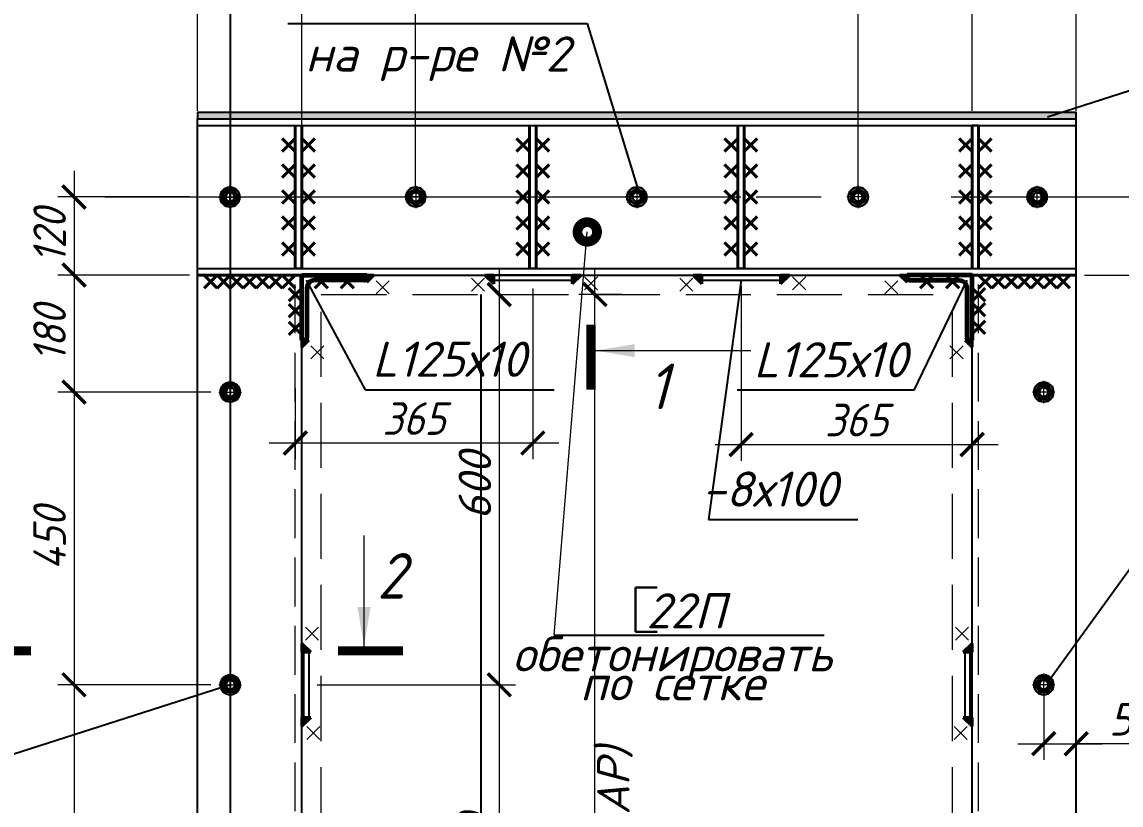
# Model space of a CAD drawing. Header units: millimetres. Extents: x 749182 to 2267578, y 70462 to 311449.
# Drawn here: x 2071183 to 2072872, y 217304 to 218508 of the extents above; entities that cross this region are included whole.
import ezdxf
from ezdxf.enums import TextEntityAlignment as Align

# ---------------------------------------------------------------- set-up
doc = ezdxf.new("R2010")
doc.units = ezdxf.units.MM
for name, pattern in [('015-60-22-12-0682-ПЗУ-20_П_изм1$0$K5LT_AXLED_REINFORCED', [13, 8, -2, 1, -2]), ('ГОСТ 2.303 4', [7, 5, -2, 0]), ('осеваяX2', [4, 2.5, -0.5, 0.5, -0.5])]:
    doc.linetypes.add(name, pattern=pattern)
doc.layers.get('Defpoints').update_dxf_attribs({"color": 255})
for name, color, linetype, lineweight in [('1Стены', 252, 'Continuous', 25), ('Оси', 165, 'осеваяX2', 13), ('Размер', 7, 'Continuous', 13), ('размеры', 7, 'Continuous', 9), ('Размеры КР', 164, 'Continuous', 9), ('сварка', 156, 'Continuous', 9), ('Стены', 184, 'Continuous', 40)]:
    doc.layers.add(name, color=color, linetype=linetype, lineweight=lineweight)
doc.layers.add('CS_UNPLOTTED', color=254, linetype='Continuous', plot=False)
for name, color, linetype in [('VPORTS', 7, 'Continuous'), ('металл', 124, 'Continuous'), ('Текст', 7, 'Continuous'), ('Штриховка', 252, 'Continuous')]:
    doc.layers.add(name, color=color, linetype=linetype)
doc.styles.add('GOST 2.304_new', font='isocpeur.ttf', dxfattribs={"width": 0.9, "oblique": 15})
doc.styles.add('М2', font='isocpeui.ttf')
doc.dimstyles.new('SPDS', dxfattribs={"dimscale": 25, "dimtxt": 2.5, "dimasz": 1.77, "dimexe": 1.25, "dimexo": 0.625, "dimtad": 1, "dimdec": 0, "dimrnd": 0.001, "dimtxsty": 'GOST 2.304_new', "dimblk": 'ARCHTICK', "dimcen": 2.5, "dimdle": 2, "dimclrt": 256, "dimazin": 2, "dimtfac": 0.75, "dimtdec": 0, "dimtmove": 1, "dimatfit": 3, "dimfxl": 0, "dimtolj": 1, "dimlwd": 9, "dimlwe": 9, "dimarcsym": 0})
doc.dimstyles.new('SPDS 1_20', dxfattribs={"dimscale": 20, "dimtxt": 2.5, "dimasz": 1.77, "dimexe": 1.25, "dimexo": 0.625, "dimtad": 1, "dimdec": 0, "dimrnd": 0.001, "dimtxsty": 'М2', "dimblk": 'ARCHTICK', "dimcen": 2.5, "dimdle": 2, "dimclrt": 256, "dimadec": 0, "dimazin": 2, "dimtfac": 0.75, "dimtdec": 0, "dimtmove": 1, "dimatfit": 3, "dimfxl": 0, "dimtolj": 1, "dimlwd": 9, "dimlwe": 9, "dimarcsym": 0})

# ---------------------------------------------------------------- blocks, each defined once
blk = doc.blocks.new('м16')
at = {"layer": 'металл', "lineweight": 30, "ltscale": 20}
for p, q in [((-11, 6.4), (0, 12.7)), ((-11, -6.4), (-11, 6.4)), ((0, 12.7), (11, 6.4)), ((11, 6.4), (11, -6.4)), ((0, -12.7), (-11, -6.4)), ((11, -6.4), (0, -12.7))]:
    blk.add_line(p, q, dxfattribs=at)
blk.add_circle((0, 0), 15, dxfattribs=at)
for radius, start, end in [(10.4, 0, 180), (10.4, 180, 0), (6.92, 0, 180), (6.92, 180, 0)]:
    blk.add_arc((0, 0), radius, start, end, dxfattribs=at)
at = {"layer": 'металл', "linetype": 'Continuous', "lineweight": 25, "ltscale": 20}
blk.add_arc((0, 0), 8, 255, 165, dxfattribs=at)
at = {"layer": 'Оси', "ltscale": 20}
for p, q in [((0, 17.3), (0, -17.3)), ((17, 0), (-17.3, 0))]:
    blk.add_line(p, q, dxfattribs=at)
blk = doc.blocks.new('свар')
at = {"layer": 'сварка', "color": 0, "linetype": 'Continuous', "ltscale": 10}
for p, q in [((10, 10), (-10, -10)), ((-10, 10), (10, -10))]:
    blk.add_line(p, q, dxfattribs=at)
blk = doc.blocks.new('_ArchTick')
at = {"color": 0, "linetype": 'ByBlock', "const_width": 0.15}
blk.add_lwpolyline([(-0.5, -0.5), (0.5, 0.5)], dxfattribs=at)
blk = doc.blocks.new('*D1208')
at = {"layer": 'Defpoints', "color": 0, "lineweight": 20, "ltscale": 20, "transparency": 16777216}
for p in [(2071906.5, 218088.5), (2071624, 217488.5), (2071916.4, 217488.5)]:
    blk.add_point(p, dxfattribs=at)
at = {"layer": 'Размер', "color": 0, "lineweight": 9, "ltscale": 20, "transparency": 16777216}
for p, q in [((2071916.4, 218128.5), (2071916.4, 217448.5)), ((2071919, 218088.5), (2071941.4, 218088.5)), ((2071636.5, 217488.5), (2071941.4, 217488.5))]:
    blk.add_line(p, q, dxfattribs=at)
at = {"layer": 'Размер', "color": 0, "lineweight": 9, "ltscale": 20, "transparency": 16777216, "xscale": 35.4, "yscale": 35.4, "zscale": 35.4}
for p, rotation in [((2071916.4, 218088.5), 90), ((2071916.4, 217488.5), 270)]:
    blk.add_blockref('_ArchTick', p, dxfattribs=dict(at, rotation=rotation))
at = {"layer": 'Размер', "ltscale": 20, "transparency": 16777216, "insert": (2071878.9, 217794.5), "char_height": 50, "attachment_point": 5, "rotation": 90, "style": 'М2'}
blk.add_mtext('\\A1;600', dxfattribs=at)
blk = doc.blocks.new('*D1209')
at = {"layer": 'Defpoints', "color": 0, "lineweight": 20, "ltscale": 20, "transparency": 16777216}
for p in [(2071624, 217488.5), (2071624, 216988.5), (2071916.4, 216988.5)]:
    blk.add_point(p, dxfattribs=at)
at = {"layer": 'Размер', "color": 0, "lineweight": 9, "ltscale": 20, "transparency": 16777216}
for p, q in [((2071916.4, 217528.5), (2071916.4, 216948.5)), ((2071636.5, 217488.5), (2071941.4, 217488.5)), ((2071636.5, 216988.5), (2071941.4, 216988.5))]:
    blk.add_line(p, q, dxfattribs=at)
at = {"layer": 'Размер', "color": 0, "lineweight": 9, "ltscale": 20, "transparency": 16777216, "xscale": 35.4, "yscale": 35.4, "zscale": 35.4}
for p, rotation in [((2071916.4, 217488.5), 90), ((2071916.4, 216988.5), 270)]:
    blk.add_blockref('_ArchTick', p, dxfattribs=dict(at, rotation=rotation))
at = {"layer": 'Размер', "ltscale": 20, "transparency": 16777216, "insert": (2071878.9, 217238.5), "char_height": 50, "attachment_point": 5, "rotation": 90, "style": 'М2'}
blk.add_mtext('\\A1;500', dxfattribs=at)
blk = doc.blocks.new('*D1212')
at = {"layer": 'Defpoints', "color": 0, "lineweight": 20, "ltscale": 20, "transparency": 16777216}
for p in [(2072753, 217488.5), (2072803, 217488.5), (2072803, 217398)]:
    blk.add_point(p, dxfattribs=at)
at = {"layer": 'Размер', "color": 0, "lineweight": 9, "ltscale": 20, "transparency": 16777216}
for p, q in [((2072753, 217476), (2072753, 217373)), ((2072803, 217476), (2072803, 217373)), ((2072713, 217398), (2072843, 217398)), ((2072935.8, 217398), (2072803, 217398))]:
    blk.add_line(p, q, dxfattribs=at)
at = {"layer": 'Размер', "color": 0, "lineweight": 9, "ltscale": 20, "transparency": 16777216, "xscale": 35.4, "yscale": 35.4, "zscale": 35.4, "rotation": 180}
blk.add_blockref('_ArchTick', (2072753, 217398), dxfattribs=at)
at = {"layer": 'Размер', "color": 0, "lineweight": 9, "ltscale": 20, "transparency": 16777216, "xscale": 35.4, "yscale": 35.4, "zscale": 35.4}
blk.add_blockref('_ArchTick', (2072803, 217398), dxfattribs=at)
at = {"layer": 'Размер', "ltscale": 20, "transparency": 16777216, "insert": (2072888.3, 217435.5), "char_height": 50, "attachment_point": 5, "style": 'М2'}
blk.add_mtext('\\A1;50', dxfattribs=at)
blk = doc.blocks.new('*D1196')
at = {"layer": 'Defpoints', "color": 0, "lineweight": 20, "ltscale": 20, "transparency": 16777216}
for p in [(2071453, 219046.4), (2071453, 218358.5), (2071613, 218118.5)]:
    blk.add_point(p, dxfattribs=at)
at = {"layer": 'размеры', "color": 0, "lineweight": 9, "ltscale": 20, "transparency": 16777216}
for p, q in [((2071453, 218371), (2071453, 219071.4)), ((2071613, 218131), (2071613, 219071.4)), ((2071653, 219046.4), (2071413, 219046.4))]:
    blk.add_line(p, q, dxfattribs=at)
at = {"layer": 'размеры', "color": 0, "lineweight": 9, "ltscale": 20, "transparency": 16777216, "xscale": 35.4, "yscale": 35.4, "zscale": 35.4, "rotation": 180}
blk.add_blockref('_ArchTick', (2071453, 219046.4), dxfattribs=at)
at = {"layer": 'размеры', "color": 0, "lineweight": 9, "ltscale": 20, "transparency": 16777216, "xscale": 35.4, "yscale": 35.4, "zscale": 35.4}
blk.add_blockref('_ArchTick', (2071613, 219046.4), dxfattribs=at)
at = {"layer": 'размеры', "ltscale": 20, "transparency": 16777216, "insert": (2071533, 219083.9), "char_height": 50, "attachment_point": 5, "style": 'GOST 2.304_new'}
blk.add_mtext('\\A1;160', dxfattribs=at)
blk = doc.blocks.new('*D1197')
at = {"layer": 'Defpoints', "color": 0, "lineweight": 20, "ltscale": 20, "transparency": 16777216}
for p in [(2072803, 219046.4), (2072643, 218358.5), (2072803, 218358.5)]:
    blk.add_point(p, dxfattribs=at)
at = {"layer": 'размеры', "color": 0, "lineweight": 9, "ltscale": 20, "transparency": 16777216}
for p, q in [((2072643, 218371), (2072643, 219071.4)), ((2072803, 218371), (2072803, 219071.4)), ((2072603, 219046.4), (2072843, 219046.4))]:
    blk.add_line(p, q, dxfattribs=at)
at = {"layer": 'размеры', "color": 0, "lineweight": 9, "ltscale": 20, "transparency": 16777216, "xscale": 35.4, "yscale": 35.4, "zscale": 35.4, "rotation": 180}
blk.add_blockref('_ArchTick', (2072643, 219046.4), dxfattribs=at)
at = {"layer": 'размеры', "color": 0, "lineweight": 9, "ltscale": 20, "transparency": 16777216, "xscale": 35.4, "yscale": 35.4, "zscale": 35.4}
blk.add_blockref('_ArchTick', (2072803, 219046.4), dxfattribs=at)
at = {"layer": 'размеры', "ltscale": 20, "transparency": 16777216, "insert": (2072723, 219083.9), "char_height": 50, "attachment_point": 5, "style": 'GOST 2.304_new'}
blk.add_mtext('\\A1;160', dxfattribs=at)
blk = doc.blocks.new('*D1198')
at = {"layer": 'Defpoints', "color": 0, "lineweight": 20, "ltscale": 20, "transparency": 16777216}
for p in [(2072063.5, 218088.5), (2072117.4, 218088.5), (2072117.4, 215888.5)]:
    blk.add_point(p, dxfattribs=at)
at = {"layer": 'Размер', "color": 0, "lineweight": 9, "ltscale": 20, "transparency": 16777216}
for p, q in [((2072063.5, 215848.5), (2072063.5, 218128.5)), ((2072104.9, 218088.5), (2072038.5, 218088.5)), ((2072104.9, 215888.5), (2072038.5, 215888.5))]:
    blk.add_line(p, q, dxfattribs=at)
at = {"layer": 'Размер', "color": 0, "lineweight": 9, "ltscale": 20, "transparency": 16777216, "xscale": 35.4, "yscale": 35.4, "zscale": 35.4}
for p, rotation in [((2072063.5, 218088.5), 90), ((2072063.5, 215888.5), 270)]:
    blk.add_blockref('_ArchTick', p, dxfattribs=dict(at, rotation=rotation))
at = {"layer": 'Размер', "ltscale": 20, "transparency": 16777216, "insert": (2072056.8, 217128.7), "char_height": 50, "width": 670.583, "attachment_point": 5, "rotation": 90, "style": 'М2'}
blk.add_mtext('\\A1;2200 \\P(уточнять по АР)', dxfattribs=at)
blk = doc.blocks.new('*D1200')
at = {"layer": 'Defpoints', "color": 0, "lineweight": 20, "ltscale": 20, "transparency": 16777216}
for p in [(2071453, 218238.5), (2071263, 218118.5), (2071453, 218118.5)]:
    blk.add_point(p, dxfattribs=at)
at = {"layer": 'размеры', "color": 0, "lineweight": 9, "ltscale": 20, "transparency": 16777216}
for p, q in [((2071263, 218278.5), (2071263, 218078.5)), ((2071440.5, 218238.5), (2071238, 218238.5)), ((2071440.5, 218118.5), (2071238, 218118.5))]:
    blk.add_line(p, q, dxfattribs=at)
at = {"layer": 'размеры', "color": 0, "lineweight": 9, "ltscale": 20, "transparency": 16777216, "xscale": 35.4, "yscale": 35.4, "zscale": 35.4}
for p, rotation in [((2071263, 218238.5), 90), ((2071263, 218118.5), 270)]:
    blk.add_blockref('_ArchTick', p, dxfattribs=dict(at, rotation=rotation))
at = {"layer": 'размеры', "ltscale": 20, "transparency": 16777216, "insert": (2071225.5, 218178.5), "char_height": 50, "attachment_point": 5, "rotation": 90, "style": 'GOST 2.304_new'}
blk.add_mtext('\\A1;120', dxfattribs=at)
blk = doc.blocks.new('*D1201')
at = {"layer": 'Defpoints', "color": 0, "lineweight": 20, "ltscale": 20, "transparency": 16777216}
for p in [(2071453, 218118.5), (2071263, 217938.5), (2071485.7, 217938.5)]:
    blk.add_point(p, dxfattribs=at)
at = {"layer": 'размеры', "color": 0, "lineweight": 9, "ltscale": 20, "transparency": 16777216}
for p, q in [((2071263, 218158.5), (2071263, 217898.5)), ((2071440.5, 218118.5), (2071238, 218118.5)), ((2071473.2, 217938.5), (2071238, 217938.5))]:
    blk.add_line(p, q, dxfattribs=at)
at = {"layer": 'размеры', "color": 0, "lineweight": 9, "ltscale": 20, "transparency": 16777216, "xscale": 35.4, "yscale": 35.4, "zscale": 35.4}
for p, rotation in [((2071263, 218118.5), 90), ((2071263, 217938.5), 270)]:
    blk.add_blockref('_ArchTick', p, dxfattribs=dict(at, rotation=rotation))
at = {"layer": 'размеры', "ltscale": 20, "transparency": 16777216, "insert": (2071225.5, 218028.5), "char_height": 50, "attachment_point": 5, "rotation": 90, "style": 'GOST 2.304_new'}
blk.add_mtext('\\A1;180', dxfattribs=at)
blk = doc.blocks.new('*D1202')
at = {"layer": 'Defpoints', "color": 0, "lineweight": 20, "ltscale": 20, "transparency": 16777216}
for p in [(2071485.7, 217938.5), (2071263, 217488.5), (2071485.7, 217488.5)]:
    blk.add_point(p, dxfattribs=at)
at = {"layer": 'размеры', "color": 0, "lineweight": 9, "ltscale": 20, "transparency": 16777216}
for p, q in [((2071263, 217978.5), (2071263, 217448.5)), ((2071473.2, 217938.5), (2071238, 217938.5)), ((2071473.2, 217488.5), (2071238, 217488.5))]:
    blk.add_line(p, q, dxfattribs=at)
at = {"layer": 'размеры', "color": 0, "lineweight": 9, "ltscale": 20, "transparency": 16777216, "xscale": 35.4, "yscale": 35.4, "zscale": 35.4}
for p, rotation in [((2071263, 217938.5), 90), ((2071263, 217488.5), 270)]:
    blk.add_blockref('_ArchTick', p, dxfattribs=dict(at, rotation=rotation))
at = {"layer": 'размеры', "ltscale": 20, "transparency": 16777216, "insert": (2071225.5, 217713.5), "char_height": 50, "attachment_point": 5, "rotation": 90, "style": 'GOST 2.304_new'}
blk.add_mtext('\\A1;450', dxfattribs=at)
blk = doc.blocks.new('*D1203')
at = {"layer": 'Defpoints', "color": 0, "lineweight": 20, "ltscale": 20, "transparency": 16777216}
for p in [(2071485.7, 217488.5), (2071263, 216988.5), (2071485.7, 216988.5)]:
    blk.add_point(p, dxfattribs=at)
at = {"layer": 'размеры', "color": 0, "lineweight": 9, "ltscale": 20, "transparency": 16777216}
for p, q in [((2071263, 217528.5), (2071263, 216948.5)), ((2071473.2, 217488.5), (2071238, 217488.5)), ((2071473.2, 216988.5), (2071238, 216988.5))]:
    blk.add_line(p, q, dxfattribs=at)
at = {"layer": 'размеры', "color": 0, "lineweight": 9, "ltscale": 20, "transparency": 16777216, "xscale": 35.4, "yscale": 35.4, "zscale": 35.4}
for p, rotation in [((2071263, 217488.5), 90), ((2071263, 216988.5), 270)]:
    blk.add_blockref('_ArchTick', p, dxfattribs=dict(at, rotation=rotation))
at = {"layer": 'размеры', "ltscale": 20, "transparency": 16777216, "insert": (2071225.5, 217238.5), "char_height": 50, "attachment_point": 5, "rotation": 90, "style": 'GOST 2.304_new'}
blk.add_mtext('\\A1;500', dxfattribs=at)
blk = doc.blocks.new('*D1215')
at = {"layer": 'Defpoints', "color": 0, "lineweight": 20, "ltscale": 20, "transparency": 16777216}
for p in [(2071787.8, 219046.4), (2071613, 218968.6), (2071787.8, 218238.5)]:
    blk.add_point(p, dxfattribs=at)
at = {"layer": 'размеры', "color": 0, "lineweight": 9, "ltscale": 20, "transparency": 16777216}
for p, q in [((2071613, 218981.1), (2071613, 219071.4)), ((2071787.8, 218251), (2071787.8, 219071.4)), ((2071573, 219046.4), (2071827.8, 219046.4))]:
    blk.add_line(p, q, dxfattribs=at)
at = {"layer": 'размеры', "color": 0, "lineweight": 9, "ltscale": 20, "transparency": 16777216, "xscale": 35.4, "yscale": 35.4, "zscale": 35.4, "rotation": 180}
blk.add_blockref('_ArchTick', (2071613, 219046.4), dxfattribs=at)
at = {"layer": 'размеры', "color": 0, "lineweight": 9, "ltscale": 20, "transparency": 16777216, "xscale": 35.4, "yscale": 35.4, "zscale": 35.4}
blk.add_blockref('_ArchTick', (2071787.8, 219046.4), dxfattribs=at)
at = {"layer": 'размеры', "ltscale": 20, "transparency": 16777216, "insert": (2071700.4, 219083.9), "char_height": 50, "attachment_point": 5, "style": 'GOST 2.304_new'}
blk.add_mtext('\\A1;175', dxfattribs=at)
blk = doc.blocks.new('*D1216')
at = {"layer": 'Defpoints', "color": 0, "lineweight": 20, "ltscale": 20, "transparency": 16777216}
for p in [(2072643, 219046.4), (2072643, 218727.8), (2072467.9, 218238.5)]:
    blk.add_point(p, dxfattribs=at)
at = {"layer": 'размеры', "color": 0, "lineweight": 9, "ltscale": 20, "transparency": 16777216}
for p, q in [((2072467.9, 218251), (2072467.9, 219071.4)), ((2072643, 218740.3), (2072643, 219071.4)), ((2072427.9, 219046.4), (2072683, 219046.4))]:
    blk.add_line(p, q, dxfattribs=at)
at = {"layer": 'размеры', "color": 0, "lineweight": 9, "ltscale": 20, "transparency": 16777216, "xscale": 35.4, "yscale": 35.4, "zscale": 35.4, "rotation": 180}
blk.add_blockref('_ArchTick', (2072467.9, 219046.4), dxfattribs=at)
at = {"layer": 'размеры', "color": 0, "lineweight": 9, "ltscale": 20, "transparency": 16777216, "xscale": 35.4, "yscale": 35.4, "zscale": 35.4}
blk.add_blockref('_ArchTick', (2072643, 219046.4), dxfattribs=at)
at = {"layer": 'размеры', "ltscale": 20, "transparency": 16777216, "insert": (2072555.4, 219083.9), "char_height": 50, "attachment_point": 5, "style": 'GOST 2.304_new'}
blk.add_mtext('\\A1;175', dxfattribs=at)
blk = doc.blocks.new('*D1218')
at = {"layer": 'Defpoints', "color": 0, "lineweight": 20, "ltscale": 20, "transparency": 16777216}
for p in [(2071968, 218110.5), (2071603, 217957.3), (2071968, 217860.3)]:
    blk.add_point(p, dxfattribs=at)
at = {"layer": 'размеры', "color": 0, "lineweight": 9, "ltscale": 20, "transparency": 16777216}
for p, q in [((2071968, 218098), (2071968, 217835.3)), ((2071603, 217944.8), (2071603, 217835.3)), ((2071563, 217860.3), (2072008, 217860.3))]:
    blk.add_line(p, q, dxfattribs=at)
at = {"layer": 'размеры', "color": 0, "lineweight": 9, "ltscale": 20, "transparency": 16777216, "xscale": 35.4, "yscale": 35.4, "zscale": 35.4, "rotation": 180}
blk.add_blockref('_ArchTick', (2071603, 217860.3), dxfattribs=at)
at = {"layer": 'размеры', "color": 0, "lineweight": 9, "ltscale": 20, "transparency": 16777216, "xscale": 35.4, "yscale": 35.4, "zscale": 35.4}
blk.add_blockref('_ArchTick', (2071968, 217860.3), dxfattribs=at)
at = {"layer": 'размеры', "ltscale": 20, "transparency": 16777216, "insert": (2071785.5, 217897.8), "char_height": 50, "attachment_point": 5, "style": 'GOST 2.304_new'}
blk.add_mtext('\\A1;365', dxfattribs=at)
blk = doc.blocks.new('*D1219')
at = {"layer": 'Defpoints', "color": 0, "lineweight": 20, "ltscale": 20, "transparency": 16777216}
for p in [(2072288, 218114.5), (2072643, 217977.3), (2072643, 217858)]:
    blk.add_point(p, dxfattribs=at)
at = {"layer": 'размеры', "color": 0, "lineweight": 9, "ltscale": 20, "transparency": 16777216}
for p, q in [((2072288, 218102), (2072288, 217833)), ((2072643, 217964.8), (2072643, 217833)), ((2072248, 217858), (2072683, 217858))]:
    blk.add_line(p, q, dxfattribs=at)
at = {"layer": 'размеры', "color": 0, "lineweight": 9, "ltscale": 20, "transparency": 16777216, "xscale": 35.4, "yscale": 35.4, "zscale": 35.4, "rotation": 180}
blk.add_blockref('_ArchTick', (2072288, 217858), dxfattribs=at)
at = {"layer": 'размеры', "color": 0, "lineweight": 9, "ltscale": 20, "transparency": 16777216, "xscale": 35.4, "yscale": 35.4, "zscale": 35.4}
blk.add_blockref('_ArchTick', (2072643, 217858), dxfattribs=at)
at = {"layer": 'размеры', "ltscale": 20, "transparency": 16777216, "insert": (2072465.5, 217895.5), "char_height": 50, "attachment_point": 5, "style": 'GOST 2.304_new'}
blk.add_mtext('\\A1;365', dxfattribs=at)
blk = doc.blocks.new('*D1968')
at = {"layer": 'Defpoints', "color": 0, "lineweight": 20, "transparency": 16777216}
for p in [(2072803, 218118.5), (2073052.2, 218118.5), (2072803, 215832.1)]:
    blk.add_point(p, dxfattribs=at)
at = {"layer": 'Размеры КР', "color": 0, "lineweight": 9, "transparency": 16777216}
for p, q in [((2073052.2, 215792.1), (2073052.2, 218158.5)), ((2072815.5, 218118.5), (2073077.2, 218118.5)), ((2072815.5, 215832.1), (2073077.2, 215832.1))]:
    blk.add_line(p, q, dxfattribs=at)
at = {"layer": 'Размеры КР', "color": 0, "lineweight": 9, "transparency": 16777216, "xscale": 35.4, "yscale": 35.4, "zscale": 35.4}
for p, rotation in [((2073052.2, 218118.5), 90), ((2073052.2, 215832.1), 270)]:
    blk.add_blockref('_ArchTick', p, dxfattribs=dict(at, rotation=rotation))
at = {"layer": 'Размеры КР', "lineweight": 20, "transparency": 16777216, "insert": (2073014.7, 216975.3), "char_height": 50, "attachment_point": 5, "rotation": 90, "style": 'М2'}
blk.add_mtext('\\A1;2286', dxfattribs=at)

msp = doc.modelspace()

# ---------------------------------------------------------------- hatches: boundary and pattern name
at = {"layer": 'Стены', "linetype": 'Continuous', "ltscale": 4}
for points in [[(2071712.9963, 218118.5088), (2071723.9111, 218118.5088), (2071712.9963, 218107.594)], [(2072543.0062, 218118.5088), (2072532.0914, 218118.5088), (2072543.0062, 218107.594)], [(2071612.9963, 218018.5088), (2071623.9111, 218018.5088), (2071612.9963, 218007.594)], [(2072643.0062, 218018.5088), (2072632.0914, 218018.5088), (2072643.0062, 218007.594)]]:
    msp.add_hatch(color=256, dxfattribs=at).paths.add_polyline_path(points, flags=0)
at = {"layer": 'Стены', "linetype": 'Continuous', "ltscale": 5}
for points in [[(2071907.9034, 218118.5088), (2071894.26, 218118.5088), (2071907.9034, 218104.8654)], [(2072028.5905, 218118.5088), (2072042.2339, 218118.5088), (2072028.5905, 218104.8654)], [(2072227.9034, 218118.5088), (2072214.26, 218118.5088), (2072227.9034, 218104.8654)], [(2072348.5905, 218118.5088), (2072362.2339, 218118.5088), (2072348.5905, 218104.8654)], [(2071612.9963, 217538.5968), (2071612.9963, 217552.2402), (2071626.6398, 217538.5968)], [(2072643.0062, 217538.5968), (2072643.0062, 217552.2402), (2072629.3627, 217538.5968)], [(2071612.9963, 217438.4012), (2071612.9963, 217424.7577), (2071626.6398, 217438.4012)], [(2072643.0062, 217438.4012), (2072643.0062, 217424.7577), (2072629.3627, 217438.4012)]]:
    msp.add_hatch(color=256, dxfattribs=at).paths.add_polyline_path(points, flags=0)
at = {"layer": 'Штриховка', "ltscale": 20}
h = msp.add_hatch(dxfattribs=at)
h.set_pattern_fill('AR-SAND', color=256, scale=0.3)
h.set_pattern_definition([(37.5, (-40077166.351, -975642.931), (-0.4800093888, 14.68239712), [0, -11.5824, 0, -12.954, 0, -12.3825]), (7.5, (-40077166.351, -975642.931), (13.485698494, 21.504753017), [0, -6.2484, 0, -10.4394, 0, -4.0005]), (327.5, (-40077175.724, -975642.931), (23.7297711072, 0.0431155404), [0, -3.81, 0, -13.716, 0, -17.907]), (317.5, (-40077175.724, -975642.93), (22.906693574, 6.687879698), [0, -1.905, 0, -8.9916, 0, -10.287])])
h.paths.add_polyline_path([(2072803.0062, 218368.9324), (2071452.9963, 218368.9324), (2071452.9963, 218358.9324), (2071452.9963, 218358.5088), (2072803.0062, 218358.9324)])

# ---------------------------------------------------------------- linework, layer by layer
at = {"layer": '1Стены', "linetype": 'ГОСТ 2.303 4', "lineweight": 13, "ltscale": 15}
for p, q in [((2071602.9963, 215824.0775), (2071602.9963, 218154.0874)), ((2072653.0062, 215824.0775), (2072653.0062, 218154.0874))]:
    msp.add_line(p, q, dxfattribs=at)
at = {"layer": '1Стены', "linetype": 'ГОСТ 2.303 4', "lineweight": 13, "ltscale": 20}
for p, q in [((2071642.9963, 215862.0775), (2071642.9963, 218088.5088)), ((2071642.9963, 218088.5088), (2072613.0062, 218088.5088)), ((2072613.0062, 215862.0775), (2072613.0062, 218088.5088))]:
    msp.add_line(p, q, dxfattribs=at)
at = {"layer": 'CS_UNPLOTTED', "ltscale": 20}
msp.add_line((2071502.9963, 218800.3571), (2071502.9963, 215885.3412), dxfattribs=at)
at = {"layer": 'CS_UNPLOTTED', "ltscale": 100}
msp.add_line((2071888.0012, 218088.5088), (2071888.0012, 215862.0775), dxfattribs=at)
at = {"layer": 'VPORTS', "ltscale": 100}
msp.add_line((2072553.8991, 217941.2931), (2072281.7076, 217941.2931), dxfattribs=at)
msp.add_lwpolyline([(2071452.9963, 218358.5088), (2072803.0062, 218358.5088), (2072803.0062, 218368.5168), (2071452.9963, 218368.5168)], close=True, dxfattribs=at)
at = {"layer": 'металл', "color": 0, "ltscale": 20}
for p, q in [((2071452.9963, 215672.0775), (2071452.9963, 218358.5088)), ((2071452.9963, 218358.5088), (2072803.0062, 218358.5088)), ((2072803.0062, 215672.0775), (2072803.0062, 218358.5088)), ((2071452.9963, 218348.5088), (2072803.0062, 218348.5088)), ((2071452.9963, 218128.5088), (2072803.0062, 218128.5088)), ((2071612.9963, 218118.5088), (2071452.9963, 218118.5088)), ((2071452.9963, 218118.5088), (2072803.0062, 218118.5088)), ((2072643.0062, 218118.5088), (2072803.0062, 218118.5088)), ((2071612.9963, 215957.0874), (2071612.9963, 218104.0874)), ((2072643.0062, 215834.0775), (2072643.0062, 218104.0874))]:
    msp.add_line(p, q, dxfattribs=at)
at = {"layer": 'металл', "ltscale": 20}
for points in [[(2071603.0012, 218348.5088), (2071612.9965, 218348.5088), (2071612.9965, 218128.5088), (2071603.0012, 218128.5088)], [(2071963.0036, 218348.5088), (2071972.9989, 218348.5088), (2071972.9989, 218128.5088), (2071963.0036, 218128.5088)], [(2072282.7447, 218348.5088), (2072292.74, 218348.5088), (2072292.74, 218128.5088), (2072282.7447, 218128.5088)], [(2072653.0012, 218348.5088), (2072643.0059, 218348.5088), (2072643.0059, 218128.5088), (2072653.0012, 218128.5088)], [(2071908.0012, 218118.5088), (2071908.0012, 218110.5088), (2072028.0012, 218110.5088), (2072028.0012, 218118.5088)], [(2072228.0012, 218118.5088), (2072228.0012, 218110.5088), (2072348.0012, 218110.5088), (2072348.0012, 218118.5088)], [(2071616.0054, 217538.499), (2071624.0054, 217538.499), (2071624.0054, 217438.499), (2071616.0054, 217438.499)], [(2072639.9971, 217538.499), (2072631.9971, 217538.499), (2072631.9971, 217438.499), (2072639.9971, 217438.499)]]:
    msp.add_lwpolyline(points, close=True, dxfattribs=at)
at = {"layer": 'Оси', "linetype": '015-60-22-12-0682-ПЗУ-20_П_изм1$0$K5LT_AXLED_REINFORCED', "ltscale": 100}
msp.add_line((2071310.9347, 218238.5088), (2072945.0678, 218238.5088), dxfattribs=at)
at = {"layer": 'Размер', "linetype": 'Continuous', "ltscale": 20}
for p, q in [((2072064.3903, 218002.2926), (2072302.816, 218002.2926)), ((2071708.7069, 217547.9068), (2071708.7069, 217717.9068))]:
    msp.add_line(p, q, dxfattribs=at)
at = {"layer": 'Размер', "linetype": 'Continuous', "ltscale": 20, "const_width": 14}
for points in [[(2072057.3903, 217942.2926), (2072057.3903, 218042.2926)], [(2071096.9752, 217540.9068), (2071196.9752, 217540.9068)], [(2071768.7069, 217540.9068), (2071668.7069, 217540.9068)]]:
    msp.add_lwpolyline(points, dxfattribs=at)
at = {"layer": 'Размер', "linetype": 'Continuous', "ltscale": 20}
for points in [[(2072064.3903, 218002.2926), (2072124.4804, 218012.3482), (2072124.4804, 217992.237)], [(2071708.7069, 217547.9068), (2071698.6513, 217607.9968), (2071718.7625, 217607.9968)]]:
    msp.add_solid(points, dxfattribs=at)
at = {"layer": 'размеры', "ltscale": 20}
msp.add_line((2072000.5475, 217564.8568), (2072051.6321, 218184.7343), dxfattribs=at)
at = {"layer": 'Размеры КР', "lineweight": 20}
msp.add_line((2071967.9998, 218238.5086), (2072287.7217, 218238.5067), dxfattribs=at)
at = {"layer": 'Стены', "color": 0, "linetype": 'Continuous', "ltscale": 10}
for p, q in [((2071603.0059, 218348.5088), (2071603.0059, 218128.5088)), ((2071613.0012, 218348.5088), (2071613.0012, 218128.5088)), ((2071963.0083, 218348.5088), (2071963.0083, 218128.5088)), ((2071973.0036, 218348.5088), (2071973.0036, 218128.5088)), ((2072282.7494, 218348.5088), (2072282.7494, 218128.5088)), ((2072292.7447, 218348.5088), (2072292.7447, 218128.5088)), ((2072643.0012, 218348.5088), (2072643.0012, 218128.5088)), ((2072652.9965, 218348.5088), (2072652.9965, 218128.5088)), ((2071603.0059, 218328.5088), (2071583.0059, 218308.5088)), ((2071603.0059, 218308.5088), (2071583.0059, 218328.5088)), ((2071613.0012, 218328.5088), (2071633.0012, 218308.5088)), ((2071613.0012, 218308.5088), (2071633.0012, 218328.5088)), ((2071963.0083, 218328.5088), (2071943.0083, 218308.5088)), ((2071963.0083, 218308.5088), (2071943.0083, 218328.5088)), ((2071973.0036, 218328.5088), (2071993.0036, 218308.5088)), ((2071973.0036, 218308.5088), (2071993.0036, 218328.5088)), ((2072282.7494, 218328.5088), (2072262.7494, 218308.5088)), ((2072282.7494, 218308.5088), (2072262.7494, 218328.5088)), ((2072292.7447, 218328.5088), (2072312.7447, 218308.5088)), ((2072292.7447, 218308.5088), (2072312.7447, 218328.5088)), ((2072643.0012, 218328.5088), (2072623.0012, 218308.5088)), ((2072643.0012, 218308.5088), (2072623.0012, 218328.5088)), ((2072652.9965, 218328.5088), (2072672.9965, 218308.5088)), ((2072652.9965, 218308.5088), (2072672.9965, 218328.5088)), ((2071603.0059, 218288.5088), (2071583.0059, 218268.5088)), ((2071603.0059, 218268.5088), (2071583.0059, 218288.5088)), ((2071613.0012, 218288.5088), (2071633.0012, 218268.5088)), ((2071613.0012, 218268.5088), (2071633.0012, 218288.5088)), ((2071963.0083, 218288.5088), (2071943.0083, 218268.5088)), ((2071963.0083, 218268.5088), (2071943.0083, 218288.5088)), ((2071973.0036, 218288.5088), (2071993.0036, 218268.5088)), ((2071973.0036, 218268.5088), (2071993.0036, 218288.5088)), ((2072282.7494, 218288.5088), (2072262.7494, 218268.5088)), ((2072282.7494, 218268.5088), (2072262.7494, 218288.5088)), ((2072292.7447, 218288.5088), (2072312.7447, 218268.5088)), ((2072292.7447, 218268.5088), (2072312.7447, 218288.5088)), ((2072643.0012, 218288.5088), (2072623.0012, 218268.5088)), ((2072643.0012, 218268.5088), (2072623.0012, 218288.5088)), ((2072652.9965, 218288.5088), (2072672.9965, 218268.5088)), ((2072652.9965, 218268.5088), (2072672.9965, 218288.5088)), ((2071603.0059, 218248.5088), (2071583.0059, 218228.5088)), ((2071603.0059, 218228.5088), (2071583.0059, 218248.5088)), ((2071613.0012, 218248.5088), (2071633.0012, 218228.5088)), ((2071613.0012, 218228.5088), (2071633.0012, 218248.5088)), ((2071963.0083, 218248.5088), (2071943.0083, 218228.5088)), ((2071963.0083, 218228.5088), (2071943.0083, 218248.5088)), ((2071973.0036, 218248.5088), (2071993.0036, 218228.5088)), ((2071973.0036, 218228.5088), (2071993.0036, 218248.5088)), ((2072282.7494, 218248.5088), (2072262.7494, 218228.5088)), ((2072282.7494, 218228.5088), (2072262.7494, 218248.5088)), ((2072292.7447, 218248.5088), (2072312.7447, 218228.5088)), ((2072292.7447, 218228.5088), (2072312.7447, 218248.5088)), ((2072643.0012, 218248.5088), (2072623.0012, 218228.5088)), ((2072643.0012, 218228.5088), (2072623.0012, 218248.5088)), ((2072652.9965, 218248.5088), (2072672.9965, 218228.5088)), ((2072652.9965, 218228.5088), (2072672.9965, 218248.5088)), ((2071603.0059, 218208.5088), (2071583.0059, 218188.5088)), ((2071603.0059, 218188.5088), (2071583.0059, 218208.5088)), ((2071613.0012, 218208.5088), (2071633.0012, 218188.5088)), ((2071613.0012, 218188.5088), (2071633.0012, 218208.5088)), ((2071963.0083, 218208.5088), (2071943.0083, 218188.5088)), ((2071963.0083, 218188.5088), (2071943.0083, 218208.5088)), ((2071973.0036, 218208.5088), (2071993.0036, 218188.5088)), ((2071973.0036, 218188.5088), (2071993.0036, 218208.5088)), ((2072282.7494, 218208.5088), (2072262.7494, 218188.5088)), ((2072282.7494, 218188.5088), (2072262.7494, 218208.5088)), ((2072292.7447, 218208.5088), (2072312.7447, 218188.5088)), ((2072292.7447, 218188.5088), (2072312.7447, 218208.5088)), ((2072643.0012, 218208.5088), (2072623.0012, 218188.5088)), ((2072643.0012, 218188.5088), (2072623.0012, 218208.5088)), ((2072652.9965, 218208.5088), (2072672.9965, 218188.5088)), ((2072652.9965, 218188.5088), (2072672.9965, 218208.5088)), ((2071603.0059, 218168.5088), (2071583.0059, 218148.5088)), ((2071603.0059, 218148.5088), (2071583.0059, 218168.5088)), ((2071613.0012, 218168.5088), (2071633.0012, 218148.5088)), ((2071613.0012, 218148.5088), (2071633.0012, 218168.5088)), ((2071963.0083, 218168.5088), (2071943.0083, 218148.5088)), ((2071963.0083, 218148.5088), (2071943.0083, 218168.5088)), ((2071973.0036, 218168.5088), (2071993.0036, 218148.5088)), ((2071973.0036, 218148.5088), (2071993.0036, 218168.5088)), ((2072282.7494, 218168.5088), (2072262.7494, 218148.5088)), ((2072282.7494, 218148.5088), (2072262.7494, 218168.5088)), ((2072292.7447, 218168.5088), (2072312.7447, 218148.5088)), ((2072292.7447, 218148.5088), (2072312.7447, 218168.5088)), ((2072643.0012, 218168.5088), (2072623.0012, 218148.5088)), ((2072643.0012, 218148.5088), (2072623.0012, 218168.5088)), ((2072652.9965, 218168.5088), (2072672.9965, 218148.5088)), ((2072652.9965, 218148.5088), (2072672.9965, 218168.5088)), ((2071452.9963, 218118.5088), (2071612.9963, 218118.5088)), ((2071462.9963, 218118.5088), (2071482.9963, 218098.5088)), ((2071482.9963, 218118.5088), (2071462.9963, 218098.5088)), ((2071502.9963, 218118.5088), (2071482.9963, 218098.5088)), ((2071482.9963, 218118.5088), (2071502.9963, 218098.5088)), ((2071502.9963, 218118.5088), (2071522.9963, 218098.5088)), ((2071522.9963, 218118.5088), (2071502.9963, 218098.5088)), ((2071522.9963, 218118.5088), (2071542.9963, 218098.5088)), ((2071542.9963, 218118.5088), (2071522.9963, 218098.5088)), ((2071542.9963, 218118.5088), (2071562.9963, 218098.5088)), ((2071562.9963, 218118.5088), (2071542.9963, 218098.5088)), ((2071562.9963, 218118.5088), (2071582.9963, 218098.5088)), ((2071582.9963, 218118.5088), (2071562.9963, 218098.5088)), ((2071582.9963, 218118.5088), (2071602.9963, 218098.5088)), ((2071602.9963, 218118.5088), (2071582.9963, 218098.5088)), ((2071612.9963, 218118.5088), (2071612.9963, 218018.5088)), ((2071612.9963, 218118.5088), (2071712.9963, 218118.5088)), ((2071632.9963, 218118.5088), (2071652.9963, 218098.5088)), ((2071652.9963, 218118.5088), (2071632.9963, 218098.5088)), ((2071672.9963, 218118.5088), (2071692.9963, 218098.5088)), ((2071692.9963, 218118.5088), (2071672.9963, 218098.5088)), ((2072643.0062, 218118.5088), (2072543.0062, 218118.5088)), ((2072583.0062, 218118.5088), (2072563.0062, 218098.5088)), ((2072563.0062, 218118.5088), (2072583.0062, 218098.5088)), ((2072623.0062, 218118.5088), (2072603.0062, 218098.5088)), ((2072603.0062, 218118.5088), (2072623.0062, 218098.5088)), ((2072643.0062, 218118.5088), (2072643.0062, 218018.5088)), ((2072643.0062, 218118.5088), (2072803.0062, 218118.5088)), ((2072803.0062, 218118.5088), (2072643.0062, 218118.5088)), ((2072653.0062, 218118.5088), (2072673.0062, 218098.5088)), ((2072673.0062, 218118.5088), (2072653.0062, 218098.5088)), ((2072673.0062, 218118.5088), (2072653.0062, 218098.5088)), ((2072653.0062, 218118.5088), (2072673.0062, 218098.5088)), ((2072673.0062, 218118.5088), (2072693.0062, 218098.5088)), ((2072693.0062, 218118.5088), (2072673.0062, 218098.5088)), ((2072693.0062, 218118.5088), (2072673.0062, 218098.5088)), ((2072673.0062, 218118.5088), (2072693.0062, 218098.5088)), ((2072693.0062, 218118.5088), (2072713.0062, 218098.5088)), ((2072713.0062, 218118.5088), (2072693.0062, 218098.5088)), ((2072713.0062, 218118.5088), (2072693.0062, 218098.5088)), ((2072693.0062, 218118.5088), (2072713.0062, 218098.5088)), ((2072713.0062, 218118.5088), (2072733.0062, 218098.5088)), ((2072733.0062, 218118.5088), (2072713.0062, 218098.5088)), ((2072733.0062, 218118.5088), (2072713.0062, 218098.5088)), ((2072713.0062, 218118.5088), (2072733.0062, 218098.5088)), ((2072733.0062, 218118.5088), (2072753.0062, 218098.5088)), ((2072753.0062, 218118.5088), (2072733.0062, 218098.5088)), ((2072753.0062, 218118.5088), (2072733.0062, 218098.5088)), ((2072733.0062, 218118.5088), (2072753.0062, 218098.5088)), ((2072773.0062, 218118.5088), (2072753.0062, 218098.5088)), ((2072753.0062, 218118.5088), (2072773.0062, 218098.5088)), ((2072753.0062, 218118.5088), (2072773.0062, 218098.5088)), ((2072773.0062, 218118.5088), (2072753.0062, 218098.5088)), ((2072773.0062, 218118.5088), (2072793.0062, 218098.5088)), ((2072793.0062, 218118.5088), (2072773.0062, 218098.5088)), ((2072793.0062, 218118.5088), (2072773.0062, 218098.5088)), ((2072773.0062, 218118.5088), (2072793.0062, 218098.5088)), ((2071612.9963, 218098.5088), (2071592.9963, 218078.5088)), ((2071612.9963, 218078.5088), (2071592.9963, 218098.5088)), ((2072643.0062, 218098.5088), (2072663.0062, 218078.5088)), ((2072643.0062, 218078.5088), (2072663.0062, 218098.5088)), ((2071612.9963, 218073.4916), (2071592.9963, 218053.4916)), ((2071612.9963, 218053.4916), (2071592.9963, 218073.4916)), ((2072643.0062, 218075.2782), (2072663.0062, 218055.2782)), ((2072643.0062, 218055.2782), (2072663.0062, 218075.2782)), ((2071612.9963, 218046.6551), (2071592.9963, 218026.6551)), ((2071612.9963, 218026.6551), (2071592.9963, 218046.6551)), ((2072643.0062, 218048.0775), (2072663.0062, 218028.0775)), ((2072643.0062, 218028.0775), (2072663.0062, 218048.0775))]:
    msp.add_line(p, q, dxfattribs=at)
at = {"layer": 'Стены', "color": 0, "linetype": 'Continuous', "ltscale": 4}
for p, q in [((2071712.9963, 218118.5088), (2071723.9111, 218118.5088)), ((2071723.9111, 218118.5088), (2071712.9963, 218107.594)), ((2071712.9963, 218107.594), (2071712.9963, 218118.5088)), ((2072543.0062, 218118.5088), (2072532.0914, 218118.5088)), ((2072532.0914, 218118.5088), (2072543.0062, 218107.594)), ((2072543.0062, 218107.594), (2072543.0062, 218118.5088)), ((2071612.9963, 218018.5088), (2071623.9111, 218018.5088)), ((2071623.9111, 218018.5088), (2071612.9963, 218007.594)), ((2071612.9963, 218007.594), (2071612.9963, 218018.5088)), ((2072643.0062, 218018.5088), (2072632.0914, 218018.5088)), ((2072632.0914, 218018.5088), (2072643.0062, 218007.594)), ((2072643.0062, 218007.594), (2072643.0062, 218018.5088))]:
    msp.add_line(p, q, dxfattribs=at)
at = {"layer": 'Стены', "color": 0, "linetype": 'Continuous', "ltscale": 5}
for p, q in [((2071907.9034, 218118.5088), (2071894.26, 218118.5088)), ((2071894.26, 218118.5088), (2071907.9034, 218104.8654)), ((2071907.9034, 218104.8654), (2071907.9034, 218118.5088)), ((2072028.5905, 218118.5088), (2072042.2339, 218118.5088)), ((2072042.2339, 218118.5088), (2072028.5905, 218104.8654)), ((2072028.5905, 218104.8654), (2072028.5905, 218118.5088)), ((2072227.9034, 218118.5088), (2072214.26, 218118.5088)), ((2072214.26, 218118.5088), (2072227.9034, 218104.8654)), ((2072227.9034, 218104.8654), (2072227.9034, 218118.5088)), ((2072348.5905, 218118.5088), (2072362.2339, 218118.5088)), ((2072362.2339, 218118.5088), (2072348.5905, 218104.8654)), ((2072348.5905, 218104.8654), (2072348.5905, 218118.5088)), ((2071612.9963, 217538.5968), (2071612.9963, 217552.2402)), ((2071612.9963, 217552.2402), (2071626.6398, 217538.5968)), ((2071626.6398, 217538.5968), (2071612.9963, 217538.5968)), ((2072643.0062, 217552.2402), (2072629.3627, 217538.5968)), ((2072629.3627, 217538.5968), (2072643.0062, 217538.5968)), ((2072643.0062, 217538.5968), (2072643.0062, 217552.2402)), ((2071612.9963, 217438.4012), (2071612.9963, 217424.7577)), ((2071612.9963, 217424.7577), (2071626.6398, 217438.4012)), ((2071626.6398, 217438.4012), (2071612.9963, 217438.4012)), ((2072643.0062, 217424.7577), (2072629.3627, 217438.4012)), ((2072629.3627, 217438.4012), (2072643.0062, 217438.4012)), ((2072643.0062, 217438.4012), (2072643.0062, 217424.7577))]:
    msp.add_line(p, q, dxfattribs=at)
at = {"layer": 'Текст', "ltscale": 20}
for p, q in [((2071591.6482, 218505.4151), (2072051.3832, 218505.4151)), ((2072051.3832, 218505.4151), (2072134.1903, 218235.7156)), ((2072758.9737, 218361.874), (2072912.264, 218411.3187)), ((2071710.9754, 217942.0477), (2071620.3505, 218110.8469)), ((2072288.0012, 218110.5088), (2072238.0627, 217742.421)), ((2072553.8991, 217941.2931), (2072635.4695, 218110.8469)), ((2071710.9754, 217942.0477), (2072000.6104, 217942.0477)), ((2072238.0627, 217742.421), (2072467.1838, 217742.421)), ((2072758.8616, 217492.183), (2072928.6103, 217727.2917)), ((2072000.5475, 217564.8568), (2072415.3985, 217564.8568)), ((2071502.9963, 217488.499), (2070941.6505, 217308.8272))]:
    msp.add_line(p, q, dxfattribs=at)
at = {"layer": 'Текст', "linetype": 'Continuous', "lineweight": 60, "ltscale": 10}
for p, q in [((2071612.9963, 218018.5088), (2071612.9963, 218118.5088)), ((2071612.9963, 218118.5088), (2071712.9963, 218118.5088)), ((2071712.9963, 218118.5088), (2071712.9963, 218114.5088)), ((2071620.9963, 218098.5088), (2071620.9963, 218022.5088)), ((2071708.9963, 218110.5088), (2071632.9963, 218110.5088)), ((2071616.9963, 218018.5088), (2071612.9963, 218018.5088))]:
    msp.add_line(p, q, dxfattribs=at)
at = {"layer": 'Текст', "linetype": 'Continuous', "lineweight": 60, "ltscale": 10, "extrusion": (0, 0, -1)}
for p, q in [((2072543.0062, 218118.5088), (2072543.0062, 218114.5088)), ((2072643.0062, 218118.5088), (2072543.0062, 218118.5088)), ((2072643.0062, 218018.5088), (2072643.0062, 218118.5088)), ((2072547.0062, 218110.5088), (2072623.0062, 218110.5088)), ((2072635.0062, 218098.5088), (2072635.0062, 218022.5088)), ((2072639.0062, 218018.5088), (2072643.0062, 218018.5088))]:
    msp.add_line(p, q, dxfattribs=at)
at = {"layer": 'Текст', "lineweight": 30, "ltscale": 10}
for p, q in [((2072159.0938, 217637.9471), (2072125.8731, 217637.9471)), ((2072125.8731, 217637.9471), (2072125.8731, 217570.1841)), ((2072159.0938, 217570.1841), (2072125.8731, 217570.1841))]:
    msp.add_line(p, q, dxfattribs=at)
at = {"layer": 'Текст', "ltscale": 20, "const_width": 30}
msp.add_lwpolyline([(2072059.1321, 218184.7343, 1), (2072044.1321, 218184.7343, 1)], format="xyb", close=True, dxfattribs=at)
at = {"layer": 'Текст', "linetype": 'Continuous', "lineweight": 60, "ltscale": 10}
for centre, radius, start, end in [((2071708.9963, 218114.5088), 4, 270, 0), ((2071632.9963, 218098.5088), 12, 90, 180), ((2071616.9963, 218022.5088), 4, 270, 0)]:
    msp.add_arc(centre, radius, start, end, dxfattribs=at)
at = {"layer": 'Текст', "linetype": 'Continuous', "lineweight": 60, "ltscale": 10, "extrusion": (0, 0, -1)}
for centre, radius, start, end in [((-2072547.0062, 218114.5088), 4, 270, 0), ((-2072623.0062, 218098.5088), 12, 90, 180), ((-2072639.0062, 218022.5088), 4, 270, 0)]:
    msp.add_arc(centre, radius, start, end, dxfattribs=at)

# ---------------------------------------------------------------- block references
at = {"layer": 'Размер', "xscale": -1, "rotation": 89.99999999988889}
for p in [(2071502.5488, 218238.3362), (2071502.9963, 217938.5088), (2071502.9963, 217488.499)]:
    msp.add_blockref('м16', p, dxfattribs=at)
at = {"layer": 'Размер'}
for p in [(2071788.0024, 218238.5088), (2072127.8607, 218238.5077), (2072467.8753, 218238.5088)]:
    msp.add_blockref('м16', p, dxfattribs=at)
at = {"layer": 'Размер', "rotation": 270.0000000001111}
for p in [(2072743.0037, 218238.3362), (2072753.0062, 217938.5088), (2072753.0062, 217488.499)]:
    msp.add_blockref('м16', p, dxfattribs=at)
at = {"layer": 'Размер', "color": 0, "xscale": -1}
for p in [(2071883.8576, 218103.7589), (2072057.2231, 218105.7625), (2072203.8576, 218103.7589), (2072377.2231, 218105.7625), (2072518.9603, 218099.6104), (2072618.9603, 217999.6104)]:
    msp.add_blockref('свар', p, dxfattribs=at)
at = {"layer": 'Размер', "color": 0}
for p in [(2071737.0422, 218099.6104), (2071637.0422, 217999.6104)]:
    msp.add_blockref('свар', p, dxfattribs=at)
at = {"layer": 'Размер', "color": 0, "xscale": -1, "rotation": 89.99999999762781}
for p in [(2071628.7517, 217567.2294), (2071630.7553, 217414.3553)]:
    msp.add_blockref('свар', p, dxfattribs=at)
at = {"layer": 'Размер', "color": 0, "rotation": 270.0000000023722}
for p in [(2072627.2508, 217567.2294), (2072625.2472, 217414.3553)]:
    msp.add_blockref('свар', p, dxfattribs=at)

# ---------------------------------------------------------------- texts
at = {"layer": 'Размер', "linetype": 'Continuous', "ltscale": 20, "style": 'GOST 2.304_new', "oblique": 15, "width": 0.9}
for s, p in [('1', (2072144.3903, 217912.2926)), ('2', (2071728.7069, 217620.9933))]:
    msp.add_text(s, height=70, dxfattribs=at).set_placement(p)
at = {"layer": 'Текст', "ltscale": 20, "style": 'М2'}
msp.add_text('на р-ре №2', height=54, dxfattribs=at).set_placement((2071821.5157, 218485.4151), align=Align.TOP_CENTER)
for s, p in [('L125х10', (2071839.3904, 217962.0477)), ('L125х10', (2072425.4841, 217961.2931)), ('-8х100', (2072332.0863, 217762.421))]:
    msp.add_text(s, height=54, dxfattribs=at).set_placement(p, align=Align.CENTER)
at = {"layer": 'Текст', "ltscale": 10, "style": 'М2'}
for s, p in [('22П', (2072203.2646, 217575.2262)), ('обетонировать ', (2072199.775, 217509.0208)), ('по сетке', (2072182.11, 217464.5313))]:
    msp.add_text(s, height=54, dxfattribs=at).set_placement(p, align=Align.CENTER)

# ---------------------------------------------------------------- dimensions: what is measured, and where the dimension line sits
at = {"layer": 'Размер', "ltscale": 20}
dim = msp.add_linear_dim(base=(2071916.3669, 217488.499), p1=(2071906.5404, 218088.499), p2=(2071624.0054, 217488.499), angle=90, dimstyle='SPDS', override={"dimscale": 20, "dimtxsty": 'М2', "dimfxl": 1.25, "dimtfill": 0, "dimarcsym": 1}, dxfattribs=at)
dim.commit()
dim.dimension.update_dxf_attribs({"geometry": '*D1208', "text_midpoint": (2071916.3669, 217794.5383), "dimtype": 160})
dim = msp.add_linear_dim(base=(2072063.5358, 218088.5088), p1=(2072117.4425, 215888.5088), p2=(2072117.4425, 218088.5088), angle=90, text='<> \\P(уточнять по АР)', dimstyle='SPDS 1_20', override={"dimtxsty": 'М2'}, dxfattribs=at)
dim.commit()
dim.dimension.update_dxf_attribs({"geometry": '*D1198', "text_midpoint": (2072145.9193, 217128.6871), "dimtype": 160})
dim = msp.add_linear_dim(base=(2071916.3669, 216988.499), p1=(2071624.0054, 217488.499), p2=(2071624.0054, 216988.499), angle=90, dimstyle='SPDS', override={"dimscale": 20, "dimtxsty": 'М2', "dimfxl": 1.25, "dimtfill": 0, "dimarcsym": 1}, dxfattribs=at)
dim.commit()
dim.dimension.update_dxf_attribs({"geometry": '*D1209', "text_midpoint": (2071878.8669, 217238.499)})
dim = msp.add_linear_dim(base=(2072803.0062, 217398.0109), p1=(2072753.0062, 217488.499), p2=(2072803.0062, 217488.499), dimstyle='SPDS', override={"dimscale": 20, "dimtxsty": 'М2', "dimfxl": 1.25, "dimtfill": 0, "dimarcsym": 1}, dxfattribs=at)
dim.commit()
dim.dimension.update_dxf_attribs({"geometry": '*D1212', "text_midpoint": (2072888.3195, 217398.0109), "dimtype": 160})
at = {"layer": 'размеры', "ltscale": 20}
for base, p1, p2, picture, middle in [((2071452.9963, 219046.3607), (2071613.0012, 218118.5088), (2071452.9963, 218358.5088), '*D1196', (2071532.9988, 219083.8607)), ((2071787.8298, 219046.3607), (2071613.0012, 218968.6493), (2071787.8298, 218238.5088), '*D1215', (2071700.4155, 219083.8607)), ((2072643.0062, 219046.3607), (2072467.8753, 218238.5088), (2072643.0062, 218727.8409), '*D1216', (2072555.4407, 219083.8607)), ((2072803.0062, 219046.3607), (2072643.0062, 218358.5088), (2072803.0062, 218358.5088), '*D1197', (2072723.0062, 219083.8607)), ((2071968.0012, 217860.3086), (2071602.9963, 217957.318), (2071968.0012, 218110.5088), '*D1218', (2071785.4988, 217897.8086))]:
    dim = msp.add_linear_dim(base=base, p1=p1, p2=p2, dimstyle='SPDS', override={"dimscale": 20, "dimfxl": 1.25, "dimtfill": 0, "dimarcsym": 1}, dxfattribs=at)
    dim.commit()
    dim.dimension.update_dxf_attribs({"geometry": picture, "text_midpoint": middle})
for base, p1, p2, picture, middle in [((2071262.9652, 218118.5088), (2071452.9963, 218238.5088), (2071452.9963, 218118.5088), '*D1200', (2071225.4652, 218178.5088)), ((2071262.9652, 217488.499), (2071485.7106, 217938.5088), (2071485.7106, 217488.499), '*D1202', (2071225.4652, 217713.5039)), ((2071262.9652, 216988.499), (2071485.7106, 217488.499), (2071485.7106, 216988.499), '*D1203', (2071225.4652, 217238.499))]:
    dim = msp.add_linear_dim(base=base, p1=p1, p2=p2, angle=90, dimstyle='SPDS', override={"dimscale": 20, "dimfxl": 1.25, "dimtfill": 0, "dimarcsym": 1}, dxfattribs=at)
    dim.commit()
    dim.dimension.update_dxf_attribs({"geometry": picture, "text_midpoint": middle})
dim = msp.add_linear_dim(base=(2071262.9652, 217938.5088), p1=(2071452.9963, 218118.5088), p2=(2071485.7106, 217938.5088), angle=90, dimstyle='SPDS', override={"dimscale": 20, "dimfxl": 1.25, "dimtfill": 0, "dimarcsym": 1}, dxfattribs=at)
dim.commit()
dim.dimension.update_dxf_attribs({"geometry": '*D1201', "text_midpoint": (2071262.9652, 218028.5088), "dimtype": 160})
dim = msp.add_linear_dim(base=(2072643.0062, 217858.0397), p1=(2072288.0012, 218114.5088), p2=(2072643.0062, 217977.3443), text='365', dimstyle='SPDS', override={"dimscale": 20, "dimfxl": 1.25, "dimtfill": 0, "dimarcsym": 1}, dxfattribs=at)
dim.commit()
dim.dimension.update_dxf_attribs({"geometry": '*D1219', "text_midpoint": (2072465.5037, 217895.5397)})
at = {"layer": 'Размеры КР', "lineweight": 20}
dim = msp.add_linear_dim(base=(2073052.18, 218118.5088), p1=(2072803.0062, 215832.0775), p2=(2072803.0062, 218118.5088), angle=90, dimstyle='SPDS 1_20', dxfattribs=at)
dim.commit()
dim.dimension.update_dxf_attribs({"geometry": '*D1968', "text_midpoint": (2073014.68, 216975.2932)})

doc.saveas('drawing.dxf')
